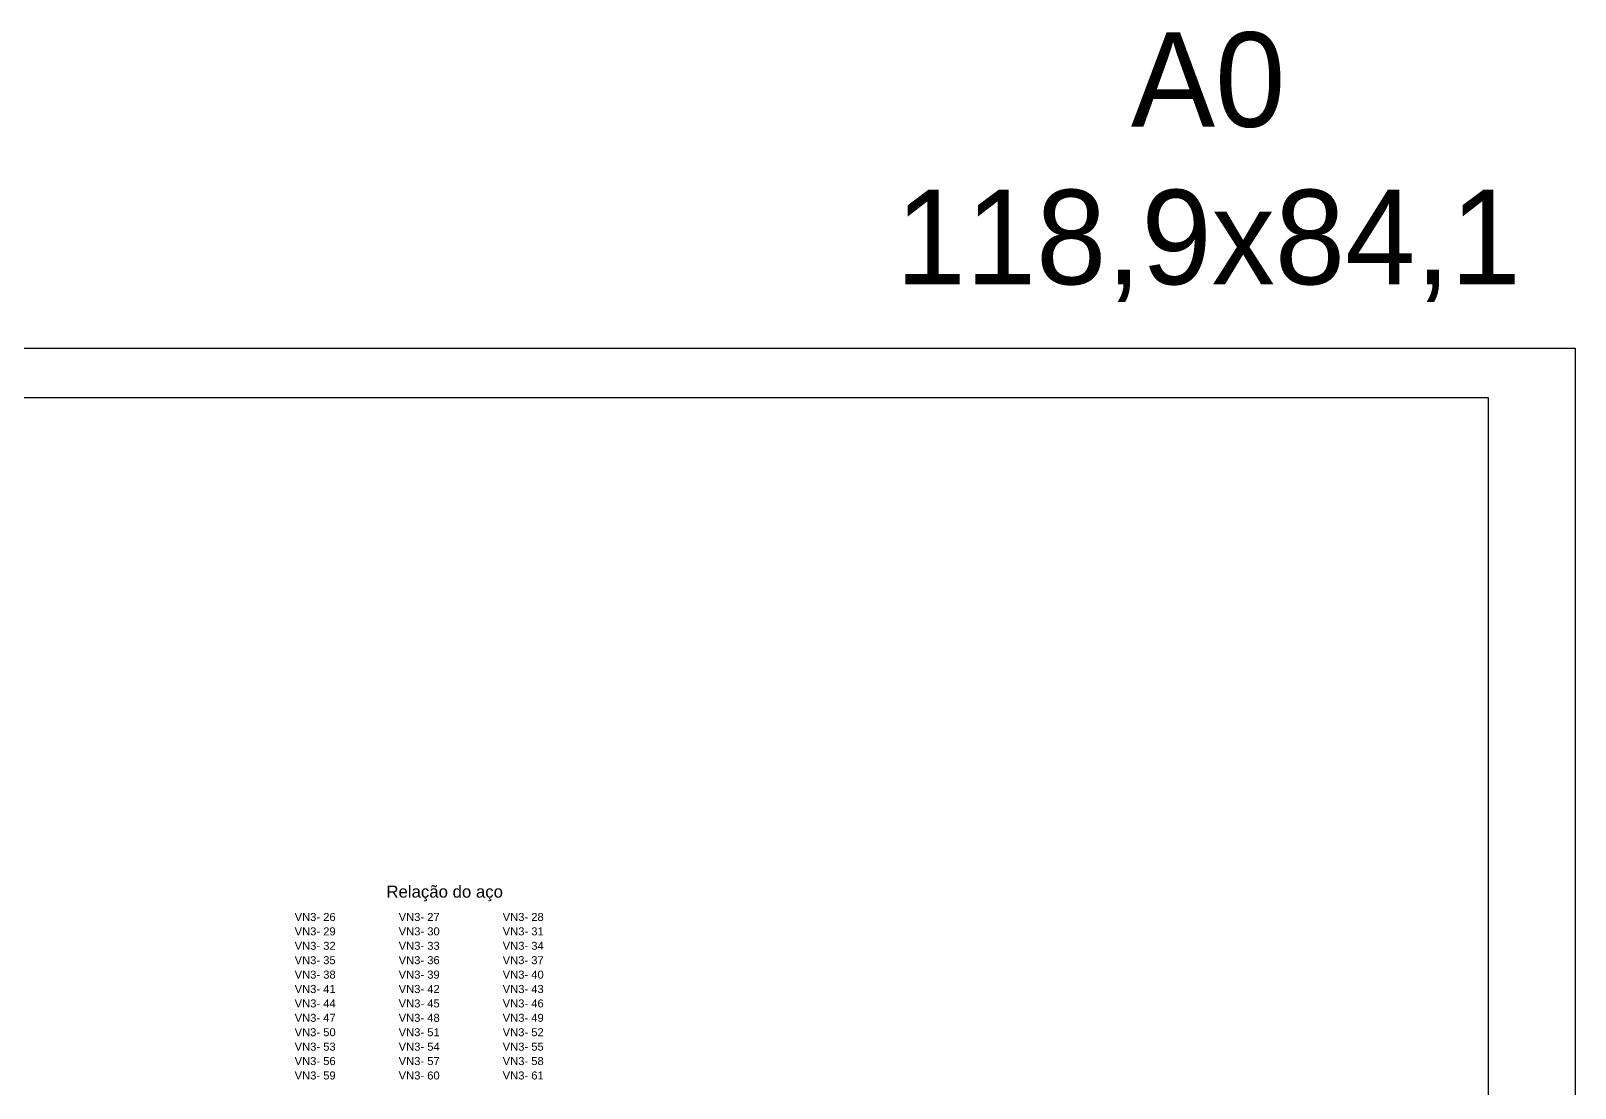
# Model space of a CAD drawing. Header units: millimetres. Extents: x -8 to 605, y -494 to 220.
# Drawn here: x 426.37 to 467.24, y -429.55 to -401.58 of the extents above; entities that cross this region are included whole.
import ezdxf

# ---------------------------------------------------------------- set-up
doc = ezdxf.new("R2010")
doc.units = ezdxf.units.MM
doc.header["$MEASUREMENT"] = 0
doc.linetypes.add('NULL', pattern=[0])
doc.layers.add('DT-Relação do aço', color=1, linetype='Continuous', lineweight=20)
doc.styles.add('Arial', font='arial.ttf')

msp = doc.modelspace()

# ---------------------------------------------------------------- linework, layer by layer
at = {"color": 7}
for p, q in [((348.3434, -409.9755), (467.2434, -409.9755)), ((467.2434, -409.9755), (467.2434, -494.0755)), ((350.6434, -411.2755), (464.9434, -411.2755)), ((464.9434, -411.2755), (464.9434, -492.7755))]:
    msp.add_line(p, q, dxfattribs=at)

# ---------------------------------------------------------------- texts
at = {"color": 7, "insert": (448.3384, -401.617), "char_height": 2.5, "attachment_point": 1}
msp.add_mtext_dynamic_manual_height_columns('\\pxqc;A0\\P118,9x84,1', width=18.384127, gutter_width=12.5, heights=[0], dxfattribs=at)
at = {"layer": 'DT-Relação do aço', "color": 7, "linetype": 'NULL', "line_spacing_factor": 0.9, "style": 'Arial'}
for s, insert, char_height, width, attachment_point in [('Relação do aço', (437.324, -424.6086), 0.3177, 6.167545, 8), ('VN3- 26', (433.3528, -425.1317), 0.2118, 2.170627, 7), ('VN3- 27', (436.1062, -425.1317), 0.2118, 2.170627, 7), ('VN3- 28', (438.8596, -425.1317), 0.2118, 2.170627, 7), ('VN3- 29', (433.3528, -425.513), 0.2118, 2.170627, 7), ('VN3- 30', (436.1062, -425.513), 0.2118, 2.170627, 7), ('VN3- 31', (438.8596, -425.513), 0.2118, 2.170627, 7), ('VN3- 32', (433.3528, -425.8942), 0.2118, 2.170627, 7), ('VN3- 33', (436.1062, -425.8942), 0.2118, 2.170627, 7), ('VN3- 34', (438.8596, -425.8942), 0.2118, 2.170627, 7), ('VN3- 35', (433.3528, -426.2755), 0.2118, 2.170627, 7), ('VN3- 36', (436.1062, -426.2755), 0.2118, 2.170627, 7), ('VN3- 37', (438.8596, -426.2755), 0.2118, 2.170627, 7), ('VN3- 38', (433.3528, -426.6567), 0.2118, 2.170627, 7), ('VN3- 39', (436.1062, -426.6567), 0.2118, 2.170627, 7), ('VN3- 40', (438.8596, -426.6567), 0.2118, 2.170627, 7), ('VN3- 41', (433.3528, -427.0379), 0.2118, 2.170627, 7), ('VN3- 42', (436.1062, -427.0379), 0.2118, 2.170627, 7), ('VN3- 43', (438.8596, -427.0379), 0.2118, 2.170627, 7), ('VN3- 44', (433.3528, -427.4192), 0.2118, 2.170627, 7), ('VN3- 45', (436.1062, -427.4192), 0.2118, 2.170627, 7), ('VN3- 46', (438.8596, -427.4192), 0.2118, 2.170627, 7), ('VN3- 47', (433.3528, -427.8004), 0.2118, 2.170627, 7), ('VN3- 48', (436.1062, -427.8004), 0.2118, 2.170627, 7), ('VN3- 49', (438.8596, -427.8004), 0.2118, 2.170627, 7), ('VN3- 50', (433.3528, -428.1817), 0.2118, 2.170627, 7), ('VN3- 51', (436.1062, -428.1817), 0.2118, 2.170627, 7), ('VN3- 52', (438.8596, -428.1817), 0.2118, 2.170627, 7), ('VN3- 53', (433.3528, -428.5629), 0.2118, 2.170627, 7), ('VN3- 56', (433.3528, -428.9441), 0.2118, 2.170627, 7), ('VN3- 54', (436.1062, -428.5629), 0.2118, 2.170627, 7), ('VN3- 57', (436.1062, -428.9441), 0.2118, 2.170627, 7), ('VN3- 55', (438.8596, -428.5629), 0.2118, 2.170627, 7), ('VN3- 58', (438.8596, -428.9441), 0.2118, 2.170627, 7), ('VN3- 59', (433.3528, -429.3254), 0.2118, 2.170627, 7), ('VN3- 60', (436.1062, -429.3254), 0.2118, 2.170627, 7), ('VN3- 61', (438.8596, -429.3254), 0.2118, 2.170627, 7)]:
    msp.add_mtext(s, dxfattribs=dict(at, insert=insert, char_height=char_height, width=width, attachment_point=attachment_point))

doc.saveas('drawing.dxf')
